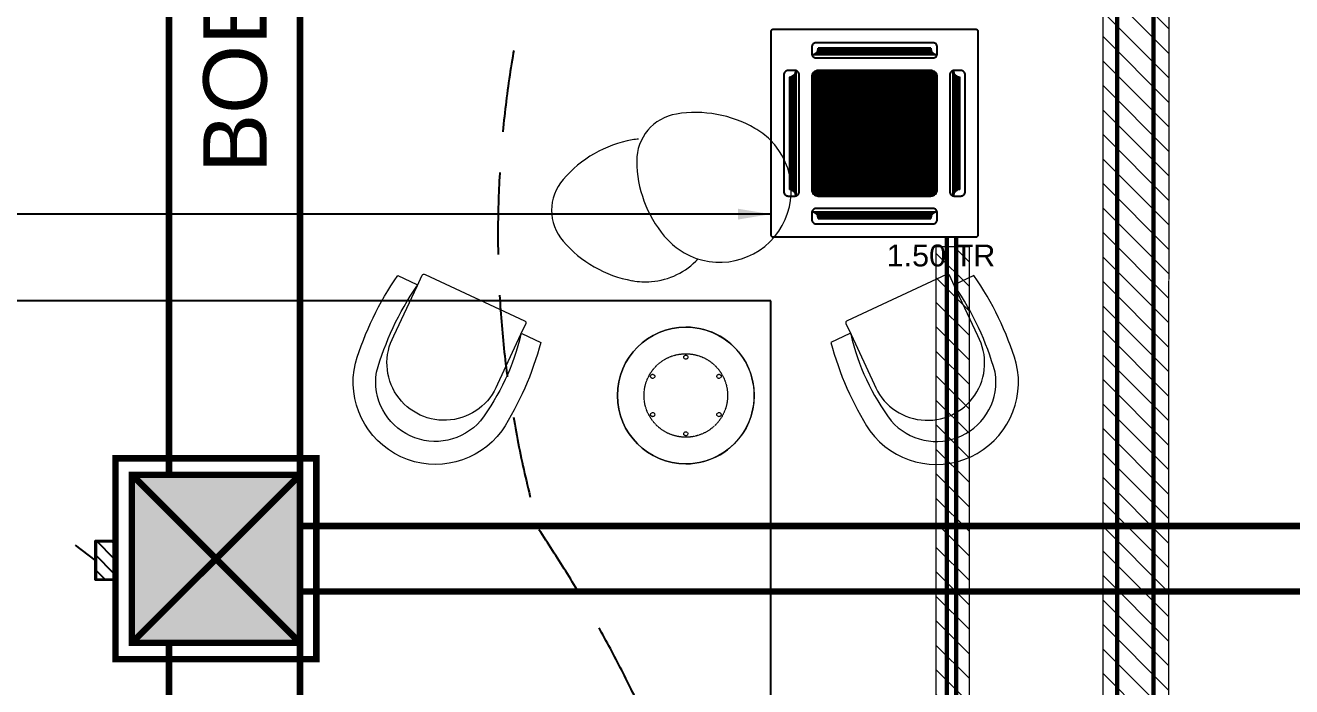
# Model space of a CAD drawing. Header units: millimetres. Extents: x 148480 to 578986, y 39883 to 155062.
# Drawn here: x 235764 to 241562, y 104754 to 107784 of the extents above; entities that cross this region are included whole.
import ezdxf

# ---------------------------------------------------------------- set-up
doc = ezdxf.new("R2010")
doc.units = ezdxf.units.MM
for name, pattern in [('CENTER', [2, 1.25, -0.25, 0.25, -0.25]), ('HIDDEN', [0.375, 0.25, -0.125]), ('Steelcase Hidden Line', [2.976562, 1.984375, -0.992188])]:
    doc.linetypes.add(name, pattern=pattern)
for name, color, linetype in [('AC-RA-DIFFUSER', 6, 'Continuous'), ('CEN', 252, 'CENTER'), ('EL-SWITCH BOXWS', 30, 'Continuous'), ('Flooring', 44, 'Continuous'), ('Hatch 01_UC', 7, 'Continuous'), ('I - MODULAR', 44, 'Continuous'), ('Layer2', 4, 'Continuous'), ('Layer4', 6, 'Continuous'), ('M HVAC DRAIN PIPE', 30, 'Continuous'), ('M-HVAC VRV PIPE', 4, 'Continuous'), ('M-HVAC-SUPPLY AIR DUCT', 4, 'Continuous')]:
    doc.layers.add(name, color=color, linetype=linetype)
for name, color, linetype, lineweight in [('CB-AC CABLE TRAY', 213, 'Continuous', 15), ('I-FURN', 30, 'Continuous', 5), ('M-HVAC-CASSETTE UNIT', 7, 'Continuous', 18)]:
    doc.layers.add(name, color=color, linetype=linetype, lineweight=lineweight)
doc.styles.add('R', font='romans.shx')
doc.styles.add('ROMAND', font='romand__.ttf')
doc.styles.add('VIJETH', font='swiss.ttf')
doc.dimstyles.new('Vayucon', dxfattribs={"dimtxt": 200, "dimasz": 150, "dimexe": 0, "dimexo": 0, "dimgap": 9e-05, "dimtad": 1, "dimdec": 0, "dimrnd": 5, "dimzin": 0, "dimdsep": 46, "dimtxsty": 'ROMAND', "dimcen": 90, "dimclrd": 42, "dimclre": 8, "dimclrt": 7, "dimadec": 0, "dimazin": 0, "dimtfac": 1, "dimtdec": 0, "dimtofl": 0, "dimtmove": 1, "dimatfit": 0, "dimfxl": 1, "dimtolj": 1, "dimtzin": 0, "dimarcsym": 0})

# ---------------------------------------------------------------- blocks, each defined once
blk = doc.blocks.new('WestElmWork_Table_Occasional_LilyPad_Nesting - 18 In-832061-Level 1')
at = {"layer": 'I-FURN', "color": 8}
for centre, radius, start, end in [((-361.1, 397.4), 327.7, 4.60785, 175.39215), ((-348.7, 396.4), 340.2, 175.39215, 190.1184), ((-373.6, 396.4), 340.2, 349.8816, 4.60785), ((-147.8, 432.2), 544.2, 190.1184, 229.35885), ((-574.4, 432.2), 544.2, 310.64115, 349.8816), ((-361.1, 183.8), 216.7, 229.35885, 310.64115)]:
    blk.add_arc(centre, radius, start, end, dxfattribs=at)
blk = doc.blocks.new('Steelcase_AM_Table_Occasional_Campfire_Paper - with Paper-832064-Level 1')
at = {"layer": 'I-FURN', "color": 8}
blk.add_circle((0, 0), 313.4, dxfattribs=at)
at = {"layer": 'I-FURN', "color": 8, "linetype": 'Steelcase Hidden Line'}
for centre, radius in [((0, 0), 191.3), ((-87.6, 151.8), 9.53), ((87.6, 151.8), 9.53), ((-175.3, 0), 9.53), ((175.3, 0), 9.53), ((-87.6, -151.8), 9.53), ((87.6, -151.8), 9.53)]:
    blk.add_circle(centre, radius, dxfattribs=at)
at = {"layer": 'I-FURN', "color": 8}
for start, end in [(360, 180), (180, 360)]:
    blk.add_arc((0, 0), 313.4, start, end, dxfattribs=at)
blk = doc.blocks.new('Steelcase_AM_Seating_LoungeChair_Jenny_Round_LowFeet - Glide-832067-Level 1')
at = {"layer": 'I-FURN', "color": 8}
for p, q in [((-262, 316.7), (-262, 64.9)), ((261.4, 65.9), (261.4, 315.7)), ((-362.7, 58.8), (-265.4, 58.8)), ((-262, 64.9), (-262, 9.8)), ((-262, 64.9), (-262, 9.8)), ((261.4, 9.2), (261.4, 65.9)), ((261.4, 9.2), (261.4, 65.9)), ((265.2, 59.2), (360.8, 59.2)), ((-251.3, 0.3), (251.3, 0.3)), ((-251.3, 0.3), (251.3, 0.3))]:
    blk.add_line(p, q, dxfattribs=at)
for centre, radius, start, end in [((0.4, 427.5), 377.2, 11.39465, 168.31009), ((-0.8, 426.8), 273, 15.81226, 164.18774), ((-0.3, 331.8), 262.2, 356.48216, 183.29388), ((1043.1, 301.3), 1426.6, 171.83632, 189.78991), ((1053.6, 283.4), 1334.9, 170.61108, 189.38769), ((-770.2, 282.6), 1055, 348.01646, 11.96013), ((-1095.3, 311.6), 1477.8, 350.16733, 7.40293), ((-269.2, 64.9), 7.14, 301.44562, 360), ((269.3, 65.9), 7.85, 180, 238.55438), ((-252.5, 9.8), 9.56, 180, 276.83793), ((-252.5, 9.8), 9.56, 180, 276.83793), ((251.3, 10.5), 10.2, 270, 352.38489), ((251.3, 10.5), 10.2, 270, 352.38489)]:
    blk.add_arc(centre, radius, start, end, dxfattribs=at)
blk = doc.blocks.new('GFC1')
at = {"layer": 'Hatch 01_UC', "linetype": 'Continuous'}
h = blk.add_hatch(color=8, dxfattribs=at)
h.dxf.hatch_style = 1
h.paths.add_polyline_path([(308883.8, 105940.7), (308883.8, 106710.7), (309653.8, 106710.7), (309653.8, 105940.7)])
at = {"layer": 'CEN', "color": 8, "linetype": 'Continuous', "lineweight": 0}
for p, q in [((309653.8, 105940.7), (308883.8, 106710.7)), ((309653.8, 106710.7), (308883.8, 105940.7))]:
    blk.add_line(p, q, dxfattribs=at)
at = {"layer": 'CEN', "color": 8, "linetype": 'HIDDEN', "lineweight": 0, "ltscale": 1500}
for p, q in [((309656.3, 106475.7), (314956.3, 106475.7)), ((309656.3, 106175.7), (314956.3, 106175.7))]:
    blk.add_line(p, q, dxfattribs=at)
for points in [[(309053.8, 106710.7), (309053.8, 112767.5)], [(309653.8, 106710.7), (309653.8, 112767.5)], [(309053.8, 100526.4), (309053.8, 105940.7)], [(309653.8, 100526.4), (309653.8, 105940.7)]]:
    blk.add_lwpolyline(points, dxfattribs=at)
at = {"layer": 'CEN', "color": 8, "linetype": 'Continuous', "lineweight": 0}
for points in [[(309728.8, 105865.7), (308808.8, 105865.7), (308808.8, 106785.7), (309728.8, 106785.7)], [(309653.8, 105940.7), (308883.8, 105940.7), (308883.8, 106710.7), (309653.8, 106710.7)]]:
    blk.add_lwpolyline(points, close=True, dxfattribs=at)
at = {"layer": 'Flooring', "color": 8, "linetype": 'HIDDEN', "ltscale": 1500}
for centre, radius, start, end in [((315520.1, 107811.4), 4959.9, 92.24385, 195.82283), ((305433.2, 102899.5), 6396.8, 330.30642, 33.81035)]:
    blk.add_arc(centre, radius, start, end, dxfattribs=at)
at = {"layer": 'I - MODULAR', "color": 8, "linetype": 'Continuous'}
blk.add_lwpolyline([(309653.8, 105940.7), (308883.8, 105940.7), (308883.8, 106710.7), (309653.8, 106710.7)], close=True, dxfattribs=at)
at = {"layer": 'I-FURN', "color": 8}
for centre, radius, start, end in [((311271.1, 107709.2), 544.2, 100.1184, 139.35885), ((311235.3, 107910.1), 340.2, 95.19973, 100.1184), ((311022.6, 107922.5), 216.7, 139.35885, 220.64115), ((311271.1, 108135.8), 544.2, 220.64115, 259.8816), ((311236.3, 107922.5), 327.7, 274.60785, 317.18583), ((311235.3, 107935), 340.2, 259.8816, 274.60785)]:
    blk.add_arc(centre, radius, start, end, dxfattribs=at)
for name, p, rotation in [('WestElmWork_Table_Occasional_LilyPad_Nesting - 18 In-832061-Level 1', (311039.2, 107991.6), 229.9278610559177), ('Steelcase_AM_Seating_LoungeChair_Jenny_Round_LowFeet - Glide-832067-Level 1', (312386.2, 107523), 204.9999840445597), ('Steelcase_AM_Table_Occasional_Campfire_Paper - with Paper-832064-Level 1', (311420.5, 107074), 269.9999999999998)]:
    blk.add_blockref(name, p, dxfattribs=dict(at, rotation=rotation))
at = {"layer": 'I-FURN', "color": 8, "xscale": -1, "rotation": 155.0000159554401}
blk.add_blockref('Steelcase_AM_Seating_LoungeChair_Jenny_Round_LowFeet - Glide-832067-Level 1', (310454.8, 107523), dxfattribs=at)
blk = doc.blocks.new('BEAM')
at = {"layer": 'CEN', "color": 11, "linetype": 'HIDDEN', "lineweight": 0, "ltscale": 1500, "const_width": 30}
for points in [[(369053.8, 106710.7), (369053.8, 112767.5)], [(369653.8, 106710.7), (369653.8, 112767.5)], [(369656.3, 106475.7), (374956.3, 106475.7)], [(369656.3, 106175.7), (374956.3, 106175.7)], [(369053.8, 100526.4), (369053.8, 105940.7)], [(369653.8, 100526.4), (369653.8, 105940.7)]]:
    blk.add_lwpolyline(points, dxfattribs=at)
at = {"layer": 'CEN', "color": 11, "linetype": 'Continuous', "lineweight": 0, "const_width": 30}
for points in [[(369728.8, 105865.7), (368808.8, 105865.7), (368808.8, 106785.7), (369728.8, 106785.7)], [(369653.8, 105940.7), (368883.8, 105940.7), (368883.8, 106710.7), (369653.8, 106710.7)]]:
    blk.add_lwpolyline(points, close=True, dxfattribs=at)
for points in [[(369653.8, 106710.7), (368883.8, 105940.7)], [(369653.8, 105940.7), (368883.8, 106710.7)]]:
    blk.add_lwpolyline(points, dxfattribs=at)
at = {"layer": 'CEN', "color": 11, "linetype": 'Continuous', "insert": (369210.9, 108093.9), "char_height": 290.461, "width": 3219.887, "attachment_point": 1, "rotation": 90, "style": 'R'}
blk.add_mtext('{\\fArial|b0|i0|c0|p34;BOB-2450 MM}', dxfattribs=at)
blk = doc.blocks.new('BEE')
at = {"layer": 'M-HVAC VRV PIPE', "linetype": 'Continuous'}
blk.add_blockref('BEAM', (0, 0), dxfattribs=at)
blk = doc.blocks.new('lsb')
at = {"layer": 'EL-SWITCH BOXWS', "extrusion": (0.000488338, 0.006137, 0.999981)}
h = blk.add_hatch(dxfattribs=at)
h.set_pattern_fill('ANSI31', color=8, scale=1.963905, angle=359.9998, style=0)
h.set_pattern_definition([(314.99982827, (-73506.04995, 20833.20643), (-0.17358683075, -0.1735857902), [])])
h.paths.add_polyline_path([(-179, 8), (-179, 202), (210, 202), (210, 8)])
h.paths.add_polyline_path([(-168, 16), (-168, 192), (201, 192), (201, 16)], flags=17)
at = {"layer": 'EL-SWITCH BOXWS'}
h = blk.add_hatch(dxfattribs=at)
h.set_pattern_fill('ANSI31', color=8, scale=38.4, angle=360, style=0)
h.set_pattern_definition([(135, (1791500.75, 34201.84), (74.331447, 74.331447), [])])
h.paths.add_polyline_path([(-179, 8), (-179, 202), (210, 202), (210, 8)])
at = {"layer": 'EL-SWITCH BOXWS', "color": 8}
for p, q in [((15, 202), (-137, 396)), ((-179, 202), (-179, 8)), ((210, 8), (210, 202)), ((-179, 8), (210, 8))]:
    blk.add_line(p, q, dxfattribs=at)
at = {"layer": 'EL-SWITCH BOXWS', "color": 8, "extrusion": (4.72941e-08, 0.012274, 0.999925)}
blk.add_line((-179, 202, -1), (210, 202, -1), dxfattribs=at)
at = {"layer": 'EL-SWITCH BOXWS', "color": 8, "extrusion": (0.000488338, 0.006137, 0.999981), "elevation": 0}
for points in [[(-179, 202), (-179, 8), (210, 8), (210, 202)], [(-179, 8), (-179, 202), (210, 202), (210, 8)], [(-168, 16), (-168, 192), (201, 192), (201, 16)]]:
    blk.add_lwpolyline(points, close=True, dxfattribs=at)
blk = doc.blocks.new('*U116')
at = {"layer": 'CB-AC CABLE TRAY', "true_color": 0xa953a0}
h = blk.add_hatch(dxfattribs=at)
h.set_pattern_fill('ANSI31', color=215, scale=25)
h.set_pattern_definition([(45, (-899577.45, 1102758.81), (-56.1266008, 56.1266008), [])])
h.paths.add_polyline_path([(-88704.9, -150.4), (-88704.9, -0.4), (-83513.1, -0.4), (-83513.1, -150.4)])
at = {"layer": 'CB-AC CABLE TRAY', "color": 215, "true_color": 0xa953a0}
blk.add_lwpolyline([(-88704.9, -150.4), (-88704.9, -0.4), (-83513.1, -0.4), (-83513.1, -150.4)], close=True, dxfattribs=at)
blk = doc.blocks.new('*U130')
at = {"layer": 'CB-AC CABLE TRAY', "true_color": 0xa953a0}
h = blk.add_hatch(dxfattribs=at)
h.set_pattern_fill('ANSI31', color=215, scale=25)
h.set_pattern_definition([(45, (-873082.2, 1102908.81), (-56.1266008, 56.1266008), [])])
h.paths.add_polyline_path([(-88704.9, -150.4), (-88704.9, 149.6), (-57017.9, 149.6), (-57017.9, -150.4)])
at = {"layer": 'CB-AC CABLE TRAY', "color": 215, "true_color": 0xa953a0}
blk.add_lwpolyline([(-88704.9, -150.4), (-88704.9, 149.6), (-57017.9, 149.6), (-57017.9, -150.4)], close=True, dxfattribs=at)
blk = doc.blocks.new('DLC - All Capacities')
at = {"color": 62}
for p, q in [((286.9, 360), (-286.9, 360)), ((270.9, 365), (-270.9, 365)), ((265.1, 370), (-265.1, 370)), ((261.5, 375), (-261.5, 375)), ((259.2, 380), (-259.2, 380)), ((257.5, 385), (-257.9, 385)), ((257.5, 390), (-257.5, 390)), ((-390, 257.5), (-390, -257.5)), ((-385, 257.5), (-385, -257.9)), ((-380, 259.2), (-380, -259.2)), ((-375, 261.5), (-375, -261.5)), ((-370, 265.1), (-370, -265.1)), ((-365, 270.9), (-365, -270.9)), ((-360, 286.9), (-360, -286.9)), ((360, -286.9), (360, 286.9)), ((365, -270.9), (365, 270.9)), ((370, -265.1), (370, 265.1)), ((375, -261.5), (375, 261.5)), ((380, -259.2), (380, 259.2)), ((385, -257.5), (385, 257.9)), ((390, -257.5), (390, 257.5)), ((-286.9, -360), (286.9, -360)), ((-270.9, -365), (270.9, -365)), ((-265.1, -370), (265.1, -370)), ((-261.5, -375), (261.5, -375)), ((-259.2, -380), (259.2, -380)), ((-257.5, -385), (257.9, -385)), ((-257.5, -390), (257.5, -390))]:
    blk.add_line(p, q, dxfattribs=at)
at = {"color": 4}
for p, q in [((-277.5, -279.9), (-277.5, 279.9)), ((-274.5, -282.2), (-274.5, 282.2))]:
    blk.add_line(p, q, dxfattribs=at)
for points in [[(-465, -475), (465, -475, 0.414214), (475, -465), (475, 465, 0.414214), (465, 475), (-465, 475, 0.414214), (-475, 465), (-475, -465, 0.414214)], [(-287.5, 395), (-287.5, 365, 0.414214), (-267.5, 345), (267.5, 345, 0.414214), (287.5, 365), (287.5, 395, 0.414214), (267.5, 415), (-267.5, 415, 0.414214)], [(-395, -287.5), (-365, -287.5, 0.414214), (-345, -267.5), (-345, 267.5, 0.414214), (-365, 287.5), (-395, 287.5, 0.414214), (-415, 267.5), (-415, -267.5, 0.414214)], [(-257.5, -287.5), (257.5, -287.5, 0.414214), (287.5, -257.5), (287.5, 257.5, 0.414214), (257.5, 287.5), (-257.5, 287.5, 0.414214), (-287.5, 257.5), (-287.5, -257.5, 0.414214)], [(395, 287.5), (365, 287.5, 0.414214), (345, 267.5), (345, -267.5, 0.414214), (365, -287.5), (395, -287.5, 0.414214), (415, -267.5), (415, 267.5, 0.414214)], [(287.5, -395), (287.5, -365, 0.414214), (267.5, -345), (-267.5, -345, 0.414214), (-287.5, -365), (-287.5, -395, 0.414214), (-267.5, -415), (267.5, -415, 0.414214)]]:
    blk.add_lwpolyline(points, format="xyb", close=True, dxfattribs=at)
for points in [[(-277.5, -279.9), (-277.5, 279.9)], [(-274.5, 282.2), (-274.5, -282.2)], [(-267.5, -285.8), (-267.5, 285.8)], [(-264.5, 286.7), (-264.5, -286.7)], [(262.5, -287.1), (262.5, 287.1)], [(265.5, 286.4), (265.5, -286.4)], [(272.5, -283.5), (272.5, 283.5)], [(275.5, 281.5), (275.5, -281.5)]]:
    blk.add_lwpolyline(points, dxfattribs=at)
for points in [[(-257.5, 287.5), (-254.5, 287.5), (-254.5, -287.5), (-257.5, -287.5)], [(-247.5, 287.5), (-244.5, 287.5), (-244.5, -287.5), (-247.5, -287.5)], [(-237.5, 287.5), (-234.5, 287.5), (-234.5, -287.5), (-237.5, -287.5)], [(-227.5, 287.5), (-224.5, 287.5), (-224.5, -287.5), (-227.5, -287.5)], [(-217.5, 287.5), (-214.5, 287.5), (-214.5, -287.5), (-217.5, -287.5)], [(-207.5, 287.5), (-204.5, 287.5), (-204.5, -287.5), (-207.5, -287.5)], [(-197.5, 287.5), (-194.5, 287.5), (-194.5, -287.5), (-197.5, -287.5)], [(-187.5, 287.5), (-184.5, 287.5), (-184.5, -287.5), (-187.5, -287.5)], [(-177.5, 287.5), (-174.5, 287.5), (-174.5, -287.5), (-177.5, -287.5)], [(-167.5, 287.5), (-164.5, 287.5), (-164.5, -287.5), (-167.5, -287.5)], [(-157.5, 287.5), (-154.5, 287.5), (-154.5, -287.5), (-157.5, -287.5)], [(-147.5, 287.5), (-144.5, 287.5), (-144.5, -287.5), (-147.5, -287.5)], [(-137.5, 287.5), (-134.5, 287.5), (-134.5, -287.5), (-137.5, -287.5)], [(-127.5, 287.5), (-124.5, 287.5), (-124.5, -287.5), (-127.5, -287.5)], [(-117.5, 287.5), (-114.5, 287.5), (-114.5, -287.5), (-117.5, -287.5)], [(-107.5, 287.5), (-104.5, 287.5), (-104.5, -287.5), (-107.5, -287.5)], [(-97.5, 287.5), (-94.5, 287.5), (-94.5, -287.5), (-97.5, -287.5)], [(-87.5, 287.5), (-84.5, 287.5), (-84.5, -287.5), (-87.5, -287.5)], [(-77.5, 287.5), (-74.5, 287.5), (-74.5, -287.5), (-77.5, -287.5)], [(-67.5, 287.5), (-64.5, 287.5), (-64.5, -287.5), (-67.5, -287.5)], [(-57.5, 287.5), (-54.5, 287.5), (-54.5, -287.5), (-57.5, -287.5)], [(-47.5, 287.5), (-44.5, 287.5), (-44.5, -287.5), (-47.5, -287.5)], [(-37.5, 287.5), (-34.5, 287.5), (-34.5, -287.5), (-37.5, -287.5)], [(-27.5, 287.5), (-24.5, 287.5), (-24.5, -287.5), (-27.5, -287.5)], [(-17.5, 287.5), (-14.5, 287.5), (-14.5, -287.5), (-17.5, -287.5)], [(-7.5, 287.5), (-4.5, 287.5), (-4.5, -287.5), (-7.5, -287.5)], [(2.5, 287.5), (5.5, 287.5), (5.5, -287.5), (2.5, -287.5)], [(12.5, 287.5), (15.5, 287.5), (15.5, -287.5), (12.5, -287.5)], [(22.5, 287.5), (25.5, 287.5), (25.5, -287.5), (22.5, -287.5)], [(32.5, 287.5), (35.5, 287.5), (35.5, -287.5), (32.5, -287.5)], [(42.5, 287.5), (45.5, 287.5), (45.5, -287.5), (42.5, -287.5)], [(52.5, 287.5), (55.5, 287.5), (55.5, -287.5), (52.5, -287.5)], [(62.5, 287.5), (65.5, 287.5), (65.5, -287.5), (62.5, -287.5)], [(72.5, 287.5), (75.5, 287.5), (75.5, -287.5), (72.5, -287.5)], [(82.5, 287.5), (85.5, 287.5), (85.5, -287.5), (82.5, -287.5)], [(92.5, 287.5), (95.5, 287.5), (95.5, -287.5), (92.5, -287.5)], [(102.5, 287.5), (105.5, 287.5), (105.5, -287.5), (102.5, -287.5)], [(112.5, 287.5), (115.5, 287.5), (115.5, -287.5), (112.5, -287.5)], [(122.5, 287.5), (125.5, 287.5), (125.5, -287.5), (122.5, -287.5)], [(132.5, 287.5), (135.5, 287.5), (135.5, -287.5), (132.5, -287.5)], [(142.5, 287.5), (145.5, 287.5), (145.5, -287.5), (142.5, -287.5)], [(152.5, 287.5), (155.5, 287.5), (155.5, -287.5), (152.5, -287.5)], [(162.5, 287.5), (165.5, 287.5), (165.5, -287.5), (162.5, -287.5)], [(172.5, 287.5), (175.5, 287.5), (175.5, -287.5), (172.5, -287.5)], [(182.5, 287.5), (185.5, 287.5), (185.5, -287.5), (182.5, -287.5)], [(192.5, 287.5), (195.5, 287.5), (195.5, -287.5), (192.5, -287.5)], [(202.5, 287.5), (205.5, 287.5), (205.5, -287.5), (202.5, -287.5)], [(212.5, 287.5), (215.5, 287.5), (215.5, -287.5), (212.5, -287.5)], [(222.5, 287.5), (225.5, 287.5), (225.5, -287.5), (222.5, -287.5)], [(232.5, 287.5), (235.5, 287.5), (235.5, -287.5), (232.5, -287.5)], [(242.5, 287.5), (245.5, 287.5), (245.5, -287.5), (242.5, -287.5)], [(252.5, 287.5), (255.5, 287.5), (255.5, -287.5), (252.5, -287.5)]]:
    blk.add_lwpolyline(points, close=True, dxfattribs=at)
at = {"color": 62}
for centre, start, end in [((-287.5, 390), 271.21301, 0.01284), ((287.5, 390), 179.98716, 268.78699), ((-390, 287.5), 269.98716, 358.78699), ((390, 287.5), 181.21301, 270.01284), ((-390, -287.5), 1.21301, 90.01284), ((390, -287.5), 89.98716, 178.78699), ((-287.5, -390), 359.98716, 88.78699), ((287.5, -390), 91.21301, 180.01284)]:
    blk.add_arc(centre, 30, start, end, dxfattribs=at)

msp = doc.modelspace()

# ---------------------------------------------------------------- block references
at = {"layer": 'Layer4', "linetype": 'Continuous', "rotation": 360}
msp.add_blockref('GFC1', (-72632.4, -986), dxfattribs=at)

# ---------------------------------------------------------------- next in the draw order: linework, layer by layer
at = {"layer": 'M HVAC DRAIN PIPE', "color": 30, "linetype": 'Continuous'}
msp.add_lwpolyline([(245640.1, 101584.1, 20, 20, 0), (239983.4, 101584.1, 20, 20, 0), (239983.7, 106814.4, 0, 0, 0)], format="xyseb", dxfattribs=at)
at = {"layer": 'M-HVAC VRV PIPE', "color": 4, "linetype": 'Continuous', "const_width": 20}
msp.add_lwpolyline([(248783.6, 90880.2), (240763.4, 90880.2), (240763.4, 122405.6), (244590.2, 122405.6), (244590.2, 122170.6), (244777.7, 122170.6)], dxfattribs=at)
at = {"layer": 'M-HVAC VRV PIPE', "color": 2, "linetype": 'Continuous', "const_width": 20}
msp.add_lwpolyline([(248783.6, 91011.8), (240929.4, 91011.8), (240929.4, 122218.5), (243079.2, 122218.5)], dxfattribs=at)
at = {"layer": 'M-HVAC VRV PIPE', "color": 90, "linetype": 'Continuous', "const_width": 20}
msp.add_lwpolyline([(241541.7, 101471.7), (240054.4, 101471.7), (240026, 101471.7), (240026, 106814.4)], dxfattribs=at)

# ---------------------------------------------------------------- next in the draw order: block references
at = {"layer": 'AC-RA-DIFFUSER', "rotation": 360}
msp.add_blockref('DLC - All Capacities', (239652.2, 107289.4), dxfattribs=at)
at = {"layer": 'CB-AC CABLE TRAY', "color": 4, "linetype": 'HIDDEN'}
for name, p, rotation in [('*U130', (240849, 33755.4), 269.9997198436913), ('*U116', (239935.1, 190284.4), 89.99971984369127)]:
    msp.add_blockref(name, p, dxfattribs=dict(at, rotation=rotation))
at = {"layer": 'EL-SWITCH BOXWS', "color": 30, "true_color": 0xf8991e, "extrusion": (0.006137, 0.000488356, 0.999981), "xscale": -0.4610813856124993, "yscale": 0.4610813856125341, "zscale": 0.4610813856125129, "rotation": 89.99964100706963}
msp.add_blockref('lsb', (236172, 105339, 1500.9), dxfattribs=at)
at = {"layer": 'Layer2', "linetype": 'Continuous', "rotation": 360}
msp.add_blockref('BEE', (-132632.4, -986), dxfattribs=at)

# ---------------------------------------------------------------- next in the draw order: texts
at = {"layer": 'M-HVAC-CASSETTE UNIT', "color": 0, "style": 'VIJETH', "width": 1}
msp.add_text('1.50 TR', height=100.15, rotation=359.97425, dxfattribs=at).set_placement((239707.5, 106679.4))

# ---------------------------------------------------------------- next in the draw order: leaders
at = {"layer": 'M-HVAC-SUPPLY AIR DUCT', "color": 7, "linetype": 'Continuous'}
for points in [[(239177.2, 106918.9), (234660.7, 106918.9)], [(239177.2, 95863.4), (239177.2, 106522), (234660.7, 106522)]]:
    msp.add_leader(points, dimstyle='Vayucon', dxfattribs=at)

doc.saveas('drawing.dxf')
